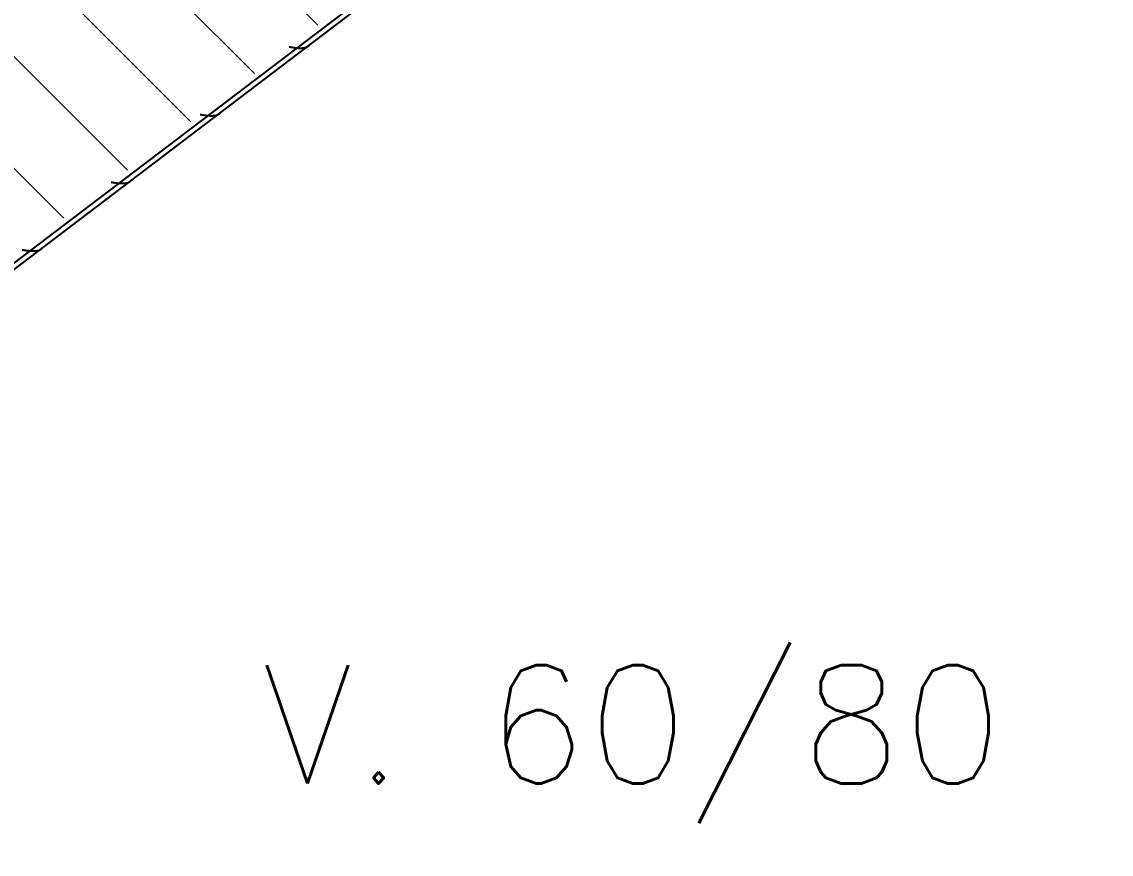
# Model space of a CAD drawing. Extents: x -9133 to 18268, y -11863 to 17290.
# Drawn here: x 602.7 to 706, y 3158.6 to 3237.6 of the extents above; entities that cross this region are included whole.
import ezdxf

# ---------------------------------------------------------------- set-up
doc = ezdxf.new("R2010")
doc.units = 0
doc.header["$LTSCALE"] = 30
doc.header["$MEASUREMENT"] = 0
doc.linetypes.add('EJEG$0$RLE-PROYECCION', pattern=[0.71438, 0.47625, -0.23813])
doc.layers.get('0').update_dxf_attribs({"linetype": 'CONTINUOUS'})
doc.layers.add('EJEG$0$RLA-ACHURADO', color=30, linetype='EJEG$0$RLE-PROYECCION', lineweight=15, transparency=0.7)
doc.layers.add('EJEG$0$RLA-CONTORNO', color=30, linetype='CONTINUOUS', lineweight=25)
doc.layers.add('EJEG$0$RLA-TEXTOS-1', color=9, linetype='CONTINUOUS', lineweight=9)
doc.styles.add('EJEG$0$RomanS', font='romans.shx', dxfattribs={"height": 11.25})

# ---------------------------------------------------------------- blocks, each defined once
blk = doc.blocks.new('EJEG$0$FP_4-EJE G')
at = {"layer": 'EJEG$0$RLA-CONTORNO'}
for p, q in [((-1601.82, 789.09), (-1239.82, 1064.28)), ((-1502.67, 865.68), (-1502.7, 865.69)), ((-1502.63, 865.68), (-1502.67, 865.68)), ((-1502.6, 865.67), (-1502.63, 865.68)), ((-1502.56, 865.67), (-1502.6, 865.67)), ((-1502.53, 865.66), (-1502.56, 865.67)), ((-1502.49, 865.65), (-1502.53, 865.66)), ((-1502.46, 865.65), (-1502.49, 865.65)), ((-1502.42, 865.64), (-1502.46, 865.65)), ((-1502.39, 865.64), (-1502.42, 865.64)), ((-1502.35, 865.63), (-1502.39, 865.64)), ((-1502.32, 865.63), (-1502.35, 865.63)), ((-1502.28, 865.62), (-1502.32, 865.63)), ((-1502.25, 865.62), (-1502.28, 865.62)), ((-1502.21, 865.61), (-1502.25, 865.62)), ((-1502.18, 865.61), (-1502.21, 865.61)), ((-1502.15, 865.6), (-1502.18, 865.61)), ((-1502.11, 865.6), (-1502.15, 865.6)), ((-1502.08, 865.6), (-1502.11, 865.6)), ((-1502.04, 865.59), (-1502.08, 865.6)), ((-1502.01, 865.59), (-1502.04, 865.59)), ((-1501.98, 865.59), (-1502.01, 865.59)), ((-1501.94, 865.58), (-1501.98, 865.59)), ((-1501.91, 865.58), (-1501.94, 865.58)), ((-1501.88, 865.58), (-1501.91, 865.58)), ((-1501.85, 865.58), (-1501.88, 865.58)), ((-1501.81, 865.57), (-1501.85, 865.58)), ((-1501.78, 865.57), (-1501.81, 865.57)), ((-1501.75, 865.57), (-1501.78, 865.57)), ((-1501.72, 865.57), (-1501.75, 865.57)), ((-1501.69, 865.57), (-1501.72, 865.57)), ((-1501.66, 865.57), (-1501.69, 865.57)), ((-1501.62, 865.57), (-1501.66, 865.57)), ((-1501.59, 865.57), (-1501.62, 865.57)), ((-1501.56, 865.57), (-1501.59, 865.57)), ((-1501.53, 865.57), (-1501.56, 865.57)), ((-1501.5, 865.57), (-1501.53, 865.57)), ((-1501.48, 865.57), (-1501.5, 865.57)), ((-1501.45, 865.58), (-1501.48, 865.57)), ((-1501.42, 865.58), (-1501.45, 865.58)), ((-1501.39, 865.58), (-1501.42, 865.58)), ((-1501.36, 865.59), (-1501.39, 865.58)), ((-1501.33, 865.59), (-1501.36, 865.59)), ((-1501.31, 865.59), (-1501.33, 865.59)), ((-1501.28, 865.6), (-1501.31, 865.59)), ((-1501.25, 865.6), (-1501.28, 865.6)), ((-1501.23, 865.61), (-1501.25, 865.6)), ((-1501.2, 865.62), (-1501.23, 865.61)), ((-1501.17, 865.62), (-1501.2, 865.62)), ((-1501.15, 865.63), (-1501.17, 865.62)), ((-1501.12, 865.64), (-1501.15, 865.63)), ((-1501.1, 865.65), (-1501.12, 865.64)), ((-1501.07, 865.66), (-1501.1, 865.65)), ((-1501.05, 865.66), (-1501.07, 865.66)), ((-1501.03, 865.67), (-1501.05, 865.66)), ((-1501, 865.68), (-1501.03, 865.67)), ((-1500.98, 865.69), (-1501, 865.68)), ((-1500.96, 865.71), (-1500.98, 865.69)), ((-1500.94, 865.72), (-1500.96, 865.71)), ((-1500.91, 865.73), (-1500.94, 865.72)), ((-1500.89, 865.74), (-1500.91, 865.73)), ((-1500.87, 865.75), (-1500.89, 865.74)), ((-1500.85, 865.77), (-1500.87, 865.75)), ((-1500.83, 865.78), (-1500.85, 865.77)), ((-1511.11, 859.26), (-1511.15, 859.27)), ((-1511.08, 859.26), (-1511.11, 859.26)), ((-1511.04, 859.25), (-1511.08, 859.26)), ((-1511.01, 859.25), (-1511.04, 859.25)), ((-1510.97, 859.24), (-1511.01, 859.25)), ((-1510.94, 859.24), (-1510.97, 859.24)), ((-1510.9, 859.23), (-1510.94, 859.24)), ((-1510.87, 859.22), (-1510.9, 859.23)), ((-1510.83, 859.22), (-1510.87, 859.22)), ((-1510.8, 859.21), (-1510.83, 859.22)), ((-1510.76, 859.21), (-1510.8, 859.21)), ((-1510.73, 859.2), (-1510.76, 859.21)), ((-1510.69, 859.2), (-1510.73, 859.2)), ((-1510.66, 859.19), (-1510.69, 859.2)), ((-1510.62, 859.19), (-1510.66, 859.19)), ((-1510.59, 859.19), (-1510.62, 859.19)), ((-1510.55, 859.18), (-1510.59, 859.19)), ((-1510.52, 859.18), (-1510.55, 859.18)), ((-1510.49, 859.17), (-1510.52, 859.18)), ((-1510.45, 859.17), (-1510.49, 859.17)), ((-1510.42, 859.17), (-1510.45, 859.17)), ((-1510.39, 859.16), (-1510.42, 859.17)), ((-1510.35, 859.16), (-1510.39, 859.16)), ((-1510.32, 859.16), (-1510.35, 859.16)), ((-1510.29, 859.16), (-1510.32, 859.16)), ((-1510.26, 859.15), (-1510.29, 859.16)), ((-1510.23, 859.15), (-1510.26, 859.15)), ((-1510.19, 859.15), (-1510.23, 859.15)), ((-1510.16, 859.15), (-1510.19, 859.15)), ((-1510.13, 859.15), (-1510.16, 859.15)), ((-1510.1, 859.15), (-1510.13, 859.15)), ((-1510.07, 859.15), (-1510.1, 859.15)), ((-1510.04, 859.15), (-1510.07, 859.15)), ((-1510.01, 859.15), (-1510.04, 859.15)), ((-1509.98, 859.15), (-1510.01, 859.15)), ((-1509.95, 859.15), (-1509.98, 859.15)), ((-1509.92, 859.16), (-1509.95, 859.15)), ((-1509.89, 859.16), (-1509.92, 859.16)), ((-1509.86, 859.16), (-1509.89, 859.16)), ((-1509.83, 859.16), (-1509.86, 859.16)), ((-1509.8, 859.17), (-1509.83, 859.16)), ((-1509.78, 859.17), (-1509.8, 859.17)), ((-1509.75, 859.18), (-1509.78, 859.17)), ((-1509.72, 859.18), (-1509.75, 859.18)), ((-1509.7, 859.19), (-1509.72, 859.18)), ((-1509.67, 859.19), (-1509.7, 859.19)), ((-1509.64, 859.2), (-1509.67, 859.19)), ((-1509.62, 859.2), (-1509.64, 859.2)), ((-1509.59, 859.21), (-1509.62, 859.2)), ((-1509.57, 859.22), (-1509.59, 859.21)), ((-1509.54, 859.23), (-1509.57, 859.22)), ((-1509.52, 859.24), (-1509.54, 859.23)), ((-1509.49, 859.25), (-1509.52, 859.24)), ((-1509.47, 859.25), (-1509.49, 859.25)), ((-1509.45, 859.26), (-1509.47, 859.25)), ((-1509.42, 859.28), (-1509.45, 859.26)), ((-1509.4, 859.29), (-1509.42, 859.28)), ((-1509.38, 859.3), (-1509.4, 859.29)), ((-1509.36, 859.31), (-1509.38, 859.3)), ((-1509.34, 859.32), (-1509.36, 859.31)), ((-1509.32, 859.34), (-1509.34, 859.32)), ((-1509.3, 859.35), (-1509.32, 859.34)), ((-1509.28, 859.36), (-1509.3, 859.35)), ((-1519.55, 852.85), (-1519.59, 852.85)), ((-1519.52, 852.84), (-1519.55, 852.85)), ((-1519.48, 852.83), (-1519.52, 852.84)), ((-1519.45, 852.83), (-1519.48, 852.83)), ((-1519.41, 852.82), (-1519.45, 852.83)), ((-1519.38, 852.82), (-1519.41, 852.82)), ((-1519.34, 852.81), (-1519.38, 852.82)), ((-1519.31, 852.81), (-1519.34, 852.81)), ((-1519.27, 852.8), (-1519.31, 852.81)), ((-1519.24, 852.79), (-1519.27, 852.8)), ((-1519.2, 852.79), (-1519.24, 852.79)), ((-1519.17, 852.78), (-1519.2, 852.79)), ((-1519.14, 852.78), (-1519.17, 852.78)), ((-1519.1, 852.78), (-1519.14, 852.78)), ((-1519.07, 852.77), (-1519.1, 852.78)), ((-1519.03, 852.77), (-1519.07, 852.77)), ((-1519, 852.76), (-1519.03, 852.77)), ((-1518.96, 852.76), (-1519, 852.76)), ((-1518.93, 852.75), (-1518.96, 852.76)), ((-1518.9, 852.75), (-1518.93, 852.75)), ((-1518.86, 852.75), (-1518.9, 852.75)), ((-1518.83, 852.74), (-1518.86, 852.75)), ((-1518.8, 852.74), (-1518.83, 852.74)), ((-1518.77, 852.74), (-1518.8, 852.74)), ((-1518.73, 852.74), (-1518.77, 852.74)), ((-1518.7, 852.74), (-1518.73, 852.74)), ((-1518.67, 852.73), (-1518.7, 852.74)), ((-1518.64, 852.73), (-1518.67, 852.73)), ((-1518.61, 852.73), (-1518.64, 852.73)), ((-1518.57, 852.73), (-1518.61, 852.73)), ((-1518.54, 852.73), (-1518.57, 852.73)), ((-1518.51, 852.73), (-1518.54, 852.73)), ((-1518.48, 852.73), (-1518.51, 852.73)), ((-1518.45, 852.73), (-1518.48, 852.73)), ((-1518.42, 852.73), (-1518.45, 852.73)), ((-1518.39, 852.73), (-1518.42, 852.73)), ((-1518.36, 852.74), (-1518.39, 852.73)), ((-1518.33, 852.74), (-1518.36, 852.74)), ((-1518.3, 852.74), (-1518.33, 852.74)), ((-1518.28, 852.74), (-1518.3, 852.74)), ((-1518.25, 852.75), (-1518.28, 852.74)), ((-1518.22, 852.75), (-1518.25, 852.75)), ((-1518.19, 852.76), (-1518.22, 852.75)), ((-1518.17, 852.76), (-1518.19, 852.76)), ((-1518.14, 852.77), (-1518.17, 852.76)), ((-1518.11, 852.77), (-1518.14, 852.77)), ((-1518.09, 852.78), (-1518.11, 852.77)), ((-1518.06, 852.79), (-1518.09, 852.78)), ((-1518.04, 852.79), (-1518.06, 852.79)), ((-1518.01, 852.8), (-1518.04, 852.79)), ((-1517.99, 852.81), (-1518.01, 852.8)), ((-1517.96, 852.82), (-1517.99, 852.81)), ((-1517.94, 852.83), (-1517.96, 852.82)), ((-1517.91, 852.84), (-1517.94, 852.83)), ((-1517.89, 852.85), (-1517.91, 852.84)), ((-1517.87, 852.86), (-1517.89, 852.85)), ((-1517.85, 852.87), (-1517.87, 852.86)), ((-1517.82, 852.88), (-1517.85, 852.87)), ((-1517.8, 852.89), (-1517.82, 852.88)), ((-1517.78, 852.9), (-1517.8, 852.89)), ((-1517.76, 852.92), (-1517.78, 852.9)), ((-1517.74, 852.93), (-1517.76, 852.92)), ((-1517.72, 852.94), (-1517.74, 852.93)), ((-1526.16, 846.53), (-1526.18, 846.51)), ((-1528, 846.43), (-1528.03, 846.43)), ((-1527.96, 846.42), (-1528, 846.43)), ((-1527.93, 846.41), (-1527.96, 846.42)), ((-1527.89, 846.41), (-1527.93, 846.41)), ((-1527.86, 846.4), (-1527.89, 846.41)), ((-1527.82, 846.4), (-1527.86, 846.4)), ((-1527.79, 846.39), (-1527.82, 846.4)), ((-1527.75, 846.39), (-1527.79, 846.39)), ((-1527.72, 846.38), (-1527.75, 846.39)), ((-1527.68, 846.38), (-1527.72, 846.38)), ((-1527.65, 846.37), (-1527.68, 846.38)), ((-1527.61, 846.37), (-1527.65, 846.37)), ((-1527.58, 846.36), (-1527.61, 846.37)), ((-1527.54, 846.36), (-1527.58, 846.36)), ((-1527.51, 846.35), (-1527.54, 846.36)), ((-1527.48, 846.35), (-1527.51, 846.35)), ((-1527.44, 846.34), (-1527.48, 846.35)), ((-1527.41, 846.34), (-1527.44, 846.34)), ((-1527.37, 846.34), (-1527.41, 846.34)), ((-1527.34, 846.33), (-1527.37, 846.34)), ((-1527.31, 846.33), (-1527.34, 846.33)), ((-1527.27, 846.33), (-1527.31, 846.33)), ((-1527.24, 846.32), (-1527.27, 846.33)), ((-1527.21, 846.32), (-1527.24, 846.32)), ((-1527.18, 846.32), (-1527.21, 846.32)), ((-1527.14, 846.32), (-1527.18, 846.32)), ((-1527.11, 846.31), (-1527.14, 846.32)), ((-1527.08, 846.31), (-1527.11, 846.31)), ((-1527.05, 846.31), (-1527.08, 846.31)), ((-1527.02, 846.31), (-1527.05, 846.31)), ((-1526.99, 846.31), (-1527.02, 846.31)), ((-1526.96, 846.31), (-1526.99, 846.31)), ((-1526.93, 846.31), (-1526.96, 846.31)), ((-1526.9, 846.31), (-1526.93, 846.31)), ((-1526.87, 846.31), (-1526.9, 846.31)), ((-1526.84, 846.32), (-1526.87, 846.31)), ((-1526.81, 846.32), (-1526.84, 846.32)), ((-1526.78, 846.32), (-1526.81, 846.32)), ((-1526.75, 846.32), (-1526.78, 846.32)), ((-1526.72, 846.33), (-1526.75, 846.32)), ((-1526.69, 846.33), (-1526.72, 846.33)), ((-1526.66, 846.33), (-1526.69, 846.33)), ((-1526.64, 846.34), (-1526.66, 846.33)), ((-1526.61, 846.34), (-1526.64, 846.34)), ((-1526.58, 846.35), (-1526.61, 846.34)), ((-1526.56, 846.35), (-1526.58, 846.35)), ((-1526.53, 846.36), (-1526.56, 846.35)), ((-1526.5, 846.37), (-1526.53, 846.36)), ((-1526.48, 846.37), (-1526.5, 846.37)), ((-1526.45, 846.38), (-1526.48, 846.37)), ((-1526.43, 846.39), (-1526.45, 846.38)), ((-1526.41, 846.4), (-1526.43, 846.39)), ((-1526.38, 846.41), (-1526.41, 846.4)), ((-1526.36, 846.42), (-1526.38, 846.41)), ((-1526.33, 846.43), (-1526.36, 846.42)), ((-1526.31, 846.44), (-1526.33, 846.43)), ((-1526.29, 846.45), (-1526.31, 846.44)), ((-1526.27, 846.46), (-1526.29, 846.45)), ((-1526.25, 846.47), (-1526.27, 846.46)), ((-1526.22, 846.48), (-1526.25, 846.47)), ((-1526.2, 846.5), (-1526.22, 846.48)), ((-1526.18, 846.51), (-1526.2, 846.5))]:
    blk.add_line(p, q, dxfattribs=at)
blk = doc.blocks.new('EJEG$0$RLA-VIGAS-CAJONES - V_M_ 300x300x5-308513-EJE G')
at = {"layer": 'EJEG$0$RLA-CONTORNO'}
blk.add_line((-1239.82, 1064.91), (-1601.82, 789.71), dxfattribs=at)
blk = doc.blocks.new('EJEG')
at = {"layer": 'EJEG$0$RLA-ACHURADO'}
h = blk.add_hatch(dxfattribs=at)
h.set_pattern_fill('RLE-ELEMENTOS METALICOS', color=256, style=0, pattern_type=2)
h.set_pattern_definition([(135, (-424.688, -2039.478), (-5.303301, -5.303301), [])])
h.paths.add_polyline_path([(-1601.82, 790.34), (-1239.82, 1065.54), (-1239.82, 1100.71), (-1601.82, 825.51), (-1601.82, 792.53)], flags=0)
at = {"layer": 'EJEG$0$RLA-CONTORNO'}
for name in ['EJEG$0$RLA-VIGAS-CAJONES - V_M_ 300x300x5-308513-EJE G', 'EJEG$0$FP_4-EJE G']:
    blk.add_blockref(name, (0, 0), dxfattribs=at)
at = {"layer": 'EJEG$0$RLA-TEXTOS-1', "insert": (-1470.1, 799.54), "char_height": 11.25, "width": 77.8962, "attachment_point": 5, "line_spacing_factor": 0.941778, "style": 'EJEG$0$RomanS'}
blk.add_mtext('V. 60/80', dxfattribs=at)

msp = doc.modelspace()

# ---------------------------------------------------------------- block references
msp.add_blockref('EJEG', (2130.72, 2369.47))

doc.saveas('drawing.dxf')
